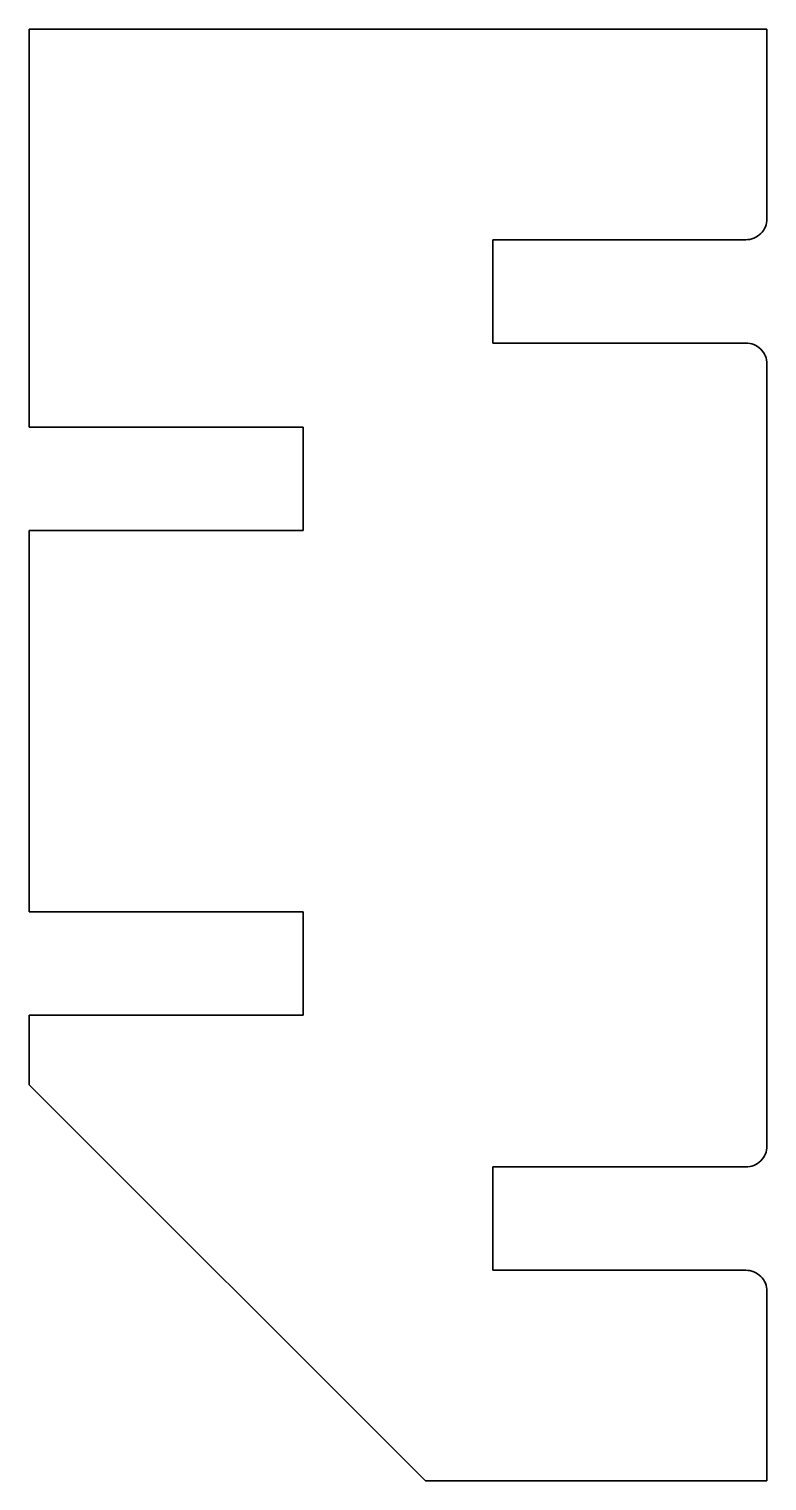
# Model space of a CAD drawing. Extents: x 192.1 to 227.1, y 112.2 to 181.1.
import ezdxf

# ---------------------------------------------------------------- set-up
doc = ezdxf.new("R2010")
doc.units = 0

msp = doc.modelspace()

# ---------------------------------------------------------------- linework, layer by layer
at = {"color": 7, "lineweight": 35}
for p, q in [((192.115417, 162.192383), (192.115417, 181.087891)), ((192.115417, 181.087891), (227.115417, 181.087891)), ((227.115417, 172.087891), (227.115417, 181.087891)), ((214.115417, 171.087891), (226.115417, 171.087891)), ((214.115417, 166.187988), (214.115417, 171.087891)), ((226.115417, 166.187988), (214.115417, 166.187988)), ((227.115417, 165.187988), (227.115417, 128.087891)), ((205.115417, 162.192383), (192.115417, 162.192383)), ((205.115417, 157.29248), (205.115417, 162.192383)), ((192.115417, 157.29248), (205.115417, 157.29248)), ((192.115417, 139.192383), (192.115417, 157.29248)), ((205.115417, 139.192383), (192.115417, 139.192383)), ((205.115417, 134.29248), (205.115417, 139.192383)), ((192.115417, 130.987915), (192.115417, 134.29248)), ((192.115417, 134.29248), (205.115417, 134.29248)), ((192.115417, 130.987915), (210.915405, 112.187988)), ((226.115417, 127.087891), (214.115417, 127.087891)), ((214.115417, 127.087891), (214.115417, 122.187988)), ((214.115417, 122.187988), (226.115417, 122.187988)), ((227.115417, 121.187988), (227.115417, 112.187988)), ((227.115417, 112.187988), (210.915405, 112.187988))]:
    msp.add_line(p, q, dxfattribs=at)
for centre, start, end in [((226.115417, 172.087891), 269.999997, 0), ((226.115417, 165.187988), 0, 90.000003), ((226.115417, 128.087891), 269.999997, 0), ((226.115417, 121.187988), 0, 90.000003)]:
    msp.add_arc(centre, 1, start, end, dxfattribs=at)

doc.saveas('drawing.dxf')
